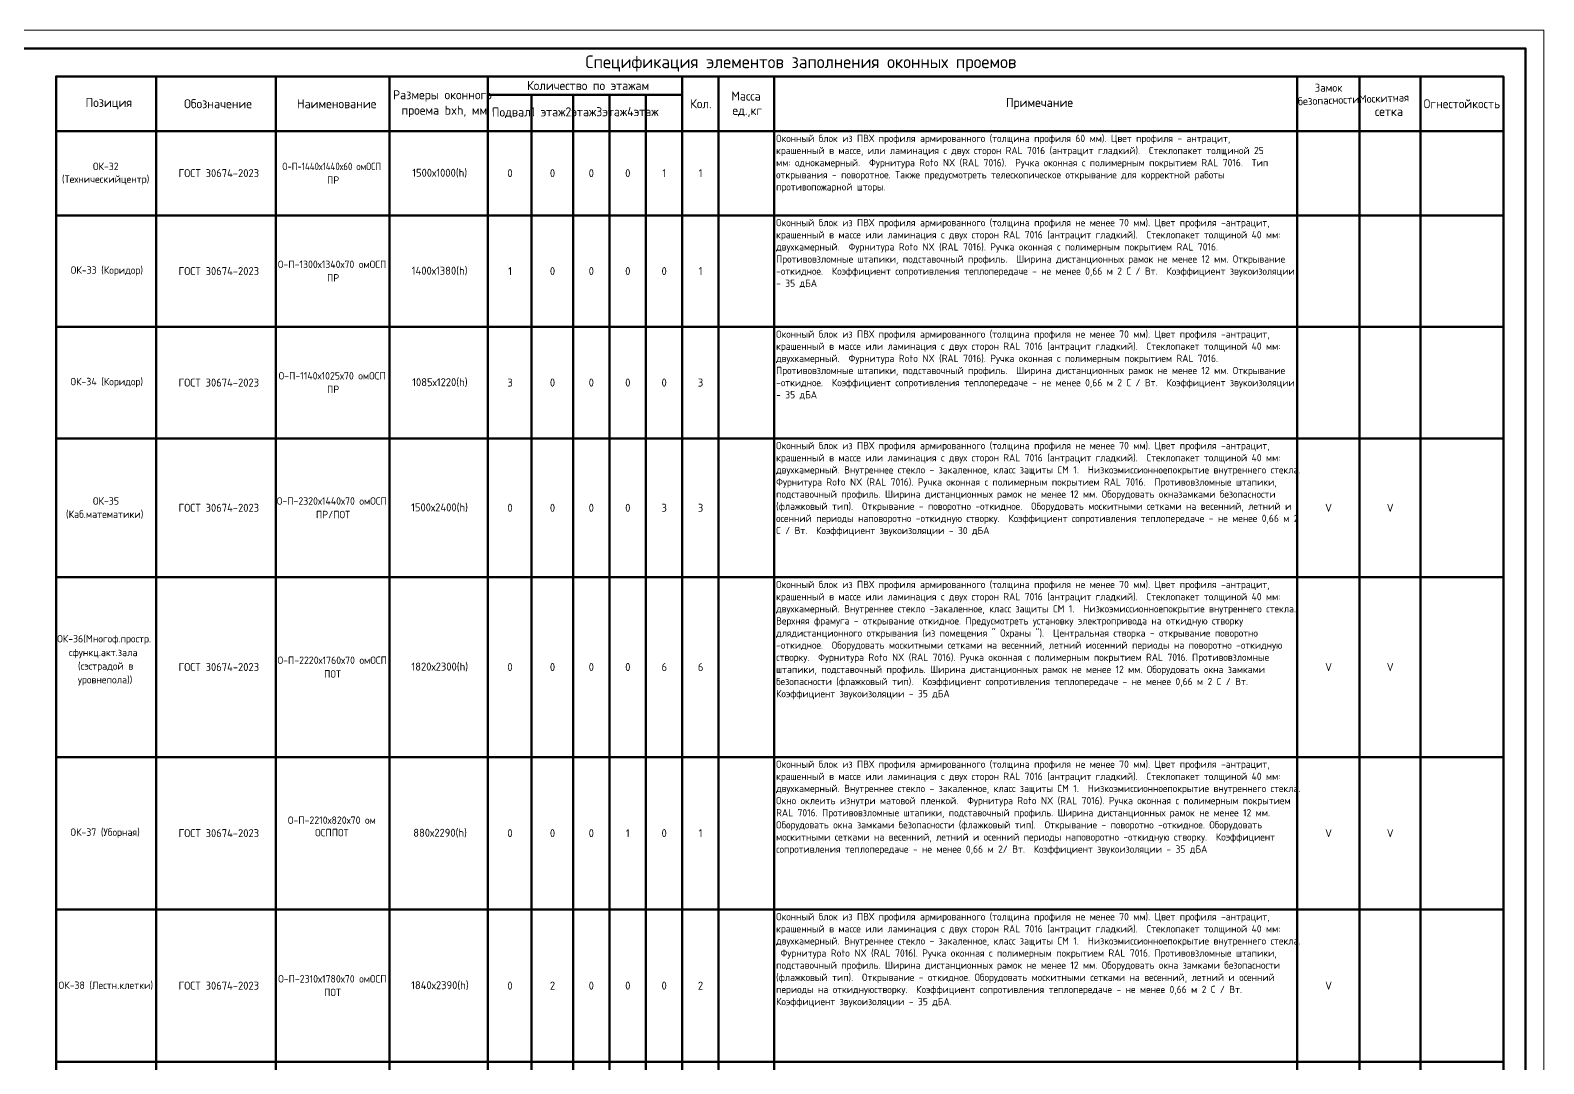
# Model space of a CAD drawing. Header units: millimetres. Extents: x -11345 to 411485, y -9810 to 73012.
# Drawn here: x -6938.7 to -6522.7, y 70363.1 to 70647.2 of the extents above; entities that cross this region are included whole.
import ezdxf

# ---------------------------------------------------------------- set-up
doc = ezdxf.new("R2010")
doc.units = ezdxf.units.MM
for name, color, linetype in [('PDF _Линии', 7, 'Continuous'), ('PDF _Основная надпись', 7, 'Continuous'), ('PDF _Текст', 7, 'Continuous')]:
    doc.layers.add(name, color=color, linetype=linetype)
doc.styles.add('MtXpl_GOST_Common', font='GOST_Common.ttf')
doc.styles.add('PDF GOST Common', font='GOST_Common.ttf')

msp = doc.modelspace()

# ---------------------------------------------------------------- hatches: boundary and pattern name
at = {"layer": 'PDF _Линии', "transparency": 33554559}
for points in [[(-6590.22282, 70634.48518), (-6590.26515, 70634.61218), (-6590.34982, 70634.69684), (-6590.51915, 70634.69684), (-6590.60381, 70634.61218), (-6590.64615, 70634.48518), (-6590.60381, 70634.35818), (-6590.51915, 70634.27351), (-6590.34982, 70634.27351), (-6590.26515, 70634.35818)], [(-6590.22282, 70619.45694), (-6590.26515, 70619.58393), (-6590.34982, 70619.6686), (-6590.51915, 70619.6686), (-6590.60381, 70619.58393), (-6590.64615, 70619.45694), (-6590.60381, 70619.32994), (-6590.51915, 70619.24527), (-6590.34982, 70619.24527), (-6590.26515, 70619.32994)], [(-6590.22282, 70596.30074), (-6590.26515, 70596.42774), (-6590.34982, 70596.51241), (-6590.51915, 70596.51241), (-6590.60381, 70596.42774), (-6590.64615, 70596.30074), (-6590.60381, 70596.17374), (-6590.51915, 70596.08908), (-6590.34982, 70596.08908), (-6590.26515, 70596.17374)], [(-6590.22282, 70565.60926), (-6590.26515, 70565.73626), (-6590.34982, 70565.82093), (-6590.51915, 70565.82093), (-6590.60381, 70565.73626), (-6590.64615, 70565.60926), (-6590.60381, 70565.48226), (-6590.51915, 70565.3976), (-6590.34982, 70565.3976), (-6590.26515, 70565.48226)], [(-6590.22282, 70534.96011), (-6590.26515, 70535.08711), (-6590.34982, 70535.17178), (-6590.51915, 70535.17178), (-6590.60381, 70535.08711), (-6590.64615, 70534.96011), (-6590.60381, 70534.83311), (-6590.51915, 70534.74845), (-6590.34982, 70534.74845), (-6590.26515, 70534.83311)], [(-6590.22282, 70496.81801), (-6590.26515, 70496.94501), (-6590.34982, 70497.02968), (-6590.51915, 70497.02968), (-6590.60381, 70496.94501), (-6590.64615, 70496.81801), (-6590.60381, 70496.69101), (-6590.51915, 70496.60634), (-6590.34982, 70496.60634), (-6590.26515, 70496.69101)], [(-6590.22282, 70447.37298), (-6590.26515, 70447.49997), (-6590.34982, 70447.58464), (-6590.51915, 70447.58464), (-6590.60381, 70447.49997), (-6590.64615, 70447.37298), (-6590.60381, 70447.24598), (-6590.51915, 70447.16131), (-6590.34982, 70447.16131), (-6590.26515, 70447.24598)], [(-6590.22282, 70405.46323), (-6590.26515, 70405.59023), (-6590.34982, 70405.67489), (-6590.51915, 70405.67489), (-6590.60381, 70405.59023), (-6590.64615, 70405.46323), (-6590.60381, 70405.33623), (-6590.51915, 70405.25156), (-6590.34982, 70405.25156), (-6590.26515, 70405.33623)], [(-6590.22282, 70363.55348), (-6590.26515, 70363.68048), (-6590.34982, 70363.76515), (-6590.51915, 70363.76515), (-6590.60381, 70363.68048), (-6590.64615, 70363.55348), (-6590.60381, 70363.42648), (-6590.51915, 70363.34182), (-6590.34982, 70363.34182), (-6590.26515, 70363.42648)]]:
    msp.add_hatch(color=256, dxfattribs=at).paths.add_polyline_path(points)

# ---------------------------------------------------------------- linework, layer by layer
at = {"layer": 'PDF _Линии', "lineweight": 50}
for points in [[(-6931.59675, 70321.64374), (-6931.59675, 70363.55348), (-6931.59675, 70405.46323), (-6931.59675, 70447.37298), (-6931.59675, 70496.81801), (-6931.59675, 70534.96011), (-6931.59675, 70565.60926), (-6931.59675, 70596.30074), (-6931.59675, 70619.45694), (-6931.59675, 70629.44754), (-6931.59675, 70634.48518), (-6904.03792, 70634.48518), (-6871.14512, 70634.48518), (-6839.94564, 70634.48518), (-6812.8948, 70634.48518), (-6800.87221, 70634.48518), (-6789.48461, 70634.48518), (-6779.49401, 70634.48518), (-6769.5034, 70634.48518), (-6759.51279, 70634.48518), (-6749.47985, 70634.48518), (-6734.15528, 70634.48518), (-6590.43448, 70634.48518), (-6573.33192, 70634.48518), (-6556.56802, 70634.48518), (-6533.75049, 70634.48518), (-6533.75049, 70629.44754), (-6533.75049, 70619.45694), (-6533.75049, 70596.30074), (-6533.75049, 70565.60926), (-6533.75049, 70534.96011), (-6533.75049, 70496.81801), (-6533.75049, 70447.37298), (-6533.75049, 70405.46323), (-6533.75049, 70363.55348), (-6533.75049, 70321.64374)], [(-6904.03792, 70634.48518), (-6904.03792, 70629.44754), (-6904.03792, 70619.45694), (-6904.03792, 70596.30074), (-6904.03792, 70565.60926), (-6904.03792, 70534.96011), (-6904.03792, 70496.81801), (-6904.03792, 70447.37298), (-6904.03792, 70405.46323), (-6904.03792, 70363.55348), (-6904.03792, 70321.64374), (-6904.03792, 70279.73399), (-6904.03792, 70241.59189), (-6904.03792, 70210.94274), (-6904.03792, 70180.29359)], [(-6871.14512, 70634.48518), (-6871.14512, 70629.44754), (-6871.14512, 70619.45694), (-6871.14512, 70596.30074), (-6871.14512, 70565.60926), (-6871.14512, 70534.96011), (-6871.14512, 70496.81801), (-6871.14512, 70447.37298), (-6871.14512, 70405.46323), (-6871.14512, 70363.55348), (-6871.14512, 70321.64374), (-6871.14512, 70279.73399), (-6871.14512, 70241.59189), (-6871.14512, 70210.94274), (-6871.14512, 70180.29359)], [(-6839.94564, 70634.48518), (-6839.94564, 70629.44754), (-6839.94564, 70619.45694), (-6839.94564, 70596.30074), (-6839.94564, 70565.60926), (-6839.94564, 70534.96011), (-6839.94564, 70496.81801), (-6839.94564, 70447.37298), (-6839.94564, 70405.46323), (-6839.94564, 70363.55348), (-6839.94564, 70321.64374), (-6839.94564, 70279.73399), (-6839.94564, 70241.59189), (-6839.94564, 70210.94274), (-6839.94564, 70180.29359)], [(-6812.8948, 70634.48518), (-6812.8948, 70629.44754), (-6812.8948, 70619.45694), (-6812.8948, 70596.30074), (-6812.8948, 70565.60926), (-6812.8948, 70534.96011), (-6812.8948, 70496.81801), (-6812.8948, 70447.37298), (-6812.8948, 70405.46323), (-6812.8948, 70363.55348), (-6812.8948, 70321.64374), (-6812.8948, 70279.73399), (-6812.8948, 70241.59189), (-6812.8948, 70210.94274), (-6812.8948, 70180.29359)], [(-6759.51279, 70634.48518), (-6759.51279, 70629.44754), (-6759.51279, 70619.45694), (-6759.51279, 70596.30074), (-6759.51279, 70565.60926), (-6759.51279, 70534.96011), (-6759.51279, 70496.81801), (-6759.51279, 70447.37298), (-6759.51279, 70405.46323), (-6759.51279, 70363.55348), (-6759.51279, 70321.64374), (-6759.51279, 70279.73399), (-6759.51279, 70241.59189), (-6759.51279, 70210.94274), (-6759.51279, 70180.29359)], [(-6749.47985, 70634.48518), (-6749.47985, 70629.44754), (-6749.47985, 70619.45694), (-6749.47985, 70596.30074), (-6749.47985, 70565.60926), (-6749.47985, 70534.96011), (-6749.47985, 70496.81801), (-6749.47985, 70447.37298), (-6749.47985, 70405.46323), (-6749.47985, 70363.55348), (-6749.47985, 70321.64374), (-6749.47985, 70279.73399), (-6749.47985, 70241.59189), (-6749.47985, 70210.94274), (-6749.47985, 70180.29359)], [(-6734.15528, 70634.48518), (-6734.15528, 70629.44754), (-6734.15528, 70619.45694), (-6734.15528, 70596.30074), (-6734.15528, 70565.60926), (-6734.15528, 70534.96011), (-6734.15528, 70496.81801), (-6734.15528, 70447.37298), (-6734.15528, 70405.46323), (-6734.15528, 70363.55348), (-6734.15528, 70321.64374), (-6734.15528, 70279.73399), (-6734.15528, 70241.59189), (-6734.15528, 70210.94274), (-6734.15528, 70180.29359)], [(-6590.43448, 70321.64374), (-6590.43448, 70363.55348), (-6590.43448, 70405.46323), (-6590.43448, 70447.37298), (-6590.43448, 70496.81801), (-6590.43448, 70534.96011), (-6590.43448, 70565.60926), (-6590.43448, 70596.30074), (-6590.43448, 70619.45694), (-6590.43448, 70629.44754), (-6590.43448, 70634.48518), (-6590.43448, 70629.44754), (-6590.43448, 70619.45694), (-6590.43448, 70596.30074), (-6590.43448, 70565.60926), (-6590.43448, 70534.96011), (-6590.43448, 70496.81801), (-6590.43448, 70447.37298), (-6590.43448, 70405.46323), (-6590.43448, 70363.55348), (-6590.43448, 70321.64374)], [(-6573.33192, 70634.48518), (-6573.33192, 70629.44754), (-6573.33192, 70619.45694), (-6573.33192, 70596.30074), (-6573.33192, 70565.60926), (-6573.33192, 70534.96011), (-6573.33192, 70496.81801), (-6573.33192, 70447.37298), (-6573.33192, 70405.46323), (-6573.33192, 70363.55348), (-6573.33192, 70321.64374), (-6573.33192, 70279.73399), (-6573.33192, 70241.59189), (-6573.33192, 70210.94274), (-6573.33192, 70180.29359)], [(-6556.56802, 70634.48518), (-6556.56802, 70629.44754), (-6556.56802, 70619.45694), (-6556.56802, 70596.30074), (-6556.56802, 70565.60926), (-6556.56802, 70534.96011), (-6556.56802, 70496.81801), (-6556.56802, 70447.37298), (-6556.56802, 70405.46323), (-6556.56802, 70363.55348), (-6556.56802, 70321.64374), (-6556.56802, 70279.73399), (-6556.56802, 70241.59189), (-6556.56802, 70210.94274), (-6556.56802, 70180.29359)], [(-6759.51279, 70629.44754), (-6769.5034, 70629.44754), (-6779.49401, 70629.44754), (-6789.48461, 70629.44754), (-6800.87221, 70629.44754), (-6812.8948, 70629.44754)], [(-6800.87221, 70629.44754), (-6800.87221, 70619.45694), (-6800.87221, 70596.30074), (-6800.87221, 70565.60926), (-6800.87221, 70534.96011), (-6800.87221, 70496.81801), (-6800.87221, 70447.37298), (-6800.87221, 70405.46323), (-6800.87221, 70363.55348), (-6800.87221, 70321.64374), (-6800.87221, 70279.73399), (-6800.87221, 70241.59189), (-6800.87221, 70210.94274), (-6800.87221, 70180.29359)], [(-6789.48461, 70629.44754), (-6789.48461, 70619.45694), (-6789.48461, 70596.30074), (-6789.48461, 70565.60926), (-6789.48461, 70534.96011), (-6789.48461, 70496.81801), (-6789.48461, 70447.37298), (-6789.48461, 70405.46323), (-6789.48461, 70363.55348), (-6789.48461, 70321.64374), (-6789.48461, 70279.73399), (-6789.48461, 70241.59189), (-6789.48461, 70210.94274), (-6789.48461, 70180.29359)], [(-6779.49401, 70629.44754), (-6779.49401, 70619.45694), (-6779.49401, 70596.30074), (-6779.49401, 70565.60926), (-6779.49401, 70534.96011), (-6779.49401, 70496.81801), (-6779.49401, 70447.37298), (-6779.49401, 70405.46323), (-6779.49401, 70363.55348), (-6779.49401, 70321.64374), (-6779.49401, 70279.73399), (-6779.49401, 70241.59189), (-6779.49401, 70210.94274), (-6779.49401, 70180.29359)], [(-6769.5034, 70629.44754), (-6769.5034, 70619.45694), (-6769.5034, 70596.30074), (-6769.5034, 70565.60926), (-6769.5034, 70534.96011), (-6769.5034, 70496.81801), (-6769.5034, 70447.37298), (-6769.5034, 70405.46323), (-6769.5034, 70363.55348), (-6769.5034, 70321.64374), (-6769.5034, 70279.73399), (-6769.5034, 70241.59189), (-6769.5034, 70210.94274), (-6769.5034, 70180.29359)], [(-6533.75049, 70619.45694), (-6556.56802, 70619.45694), (-6573.33192, 70619.45694), (-6590.43448, 70619.45694), (-6734.15528, 70619.45694), (-6749.47985, 70619.45694), (-6759.51279, 70619.45694), (-6769.5034, 70619.45694), (-6779.49401, 70619.45694), (-6789.48461, 70619.45694), (-6800.87221, 70619.45694), (-6812.8948, 70619.45694), (-6839.94564, 70619.45694), (-6871.14512, 70619.45694), (-6904.03792, 70619.45694), (-6931.59675, 70619.45694)], [(-6533.75049, 70596.30074), (-6556.56802, 70596.30074), (-6573.33192, 70596.30074), (-6590.43448, 70596.30074), (-6734.15528, 70596.30074), (-6749.47985, 70596.30074), (-6759.51279, 70596.30074), (-6769.5034, 70596.30074), (-6779.49401, 70596.30074), (-6789.48461, 70596.30074), (-6800.87221, 70596.30074), (-6812.8948, 70596.30074), (-6839.94564, 70596.30074), (-6871.14512, 70596.30074), (-6904.03792, 70596.30074), (-6931.59675, 70596.30074)], [(-6533.75049, 70565.60926), (-6556.56802, 70565.60926), (-6573.33192, 70565.60926), (-6590.43448, 70565.60926), (-6734.15528, 70565.60926), (-6749.47985, 70565.60926), (-6759.51279, 70565.60926), (-6769.5034, 70565.60926), (-6779.49401, 70565.60926), (-6789.48461, 70565.60926), (-6800.87221, 70565.60926), (-6812.8948, 70565.60926), (-6839.94564, 70565.60926), (-6871.14512, 70565.60926), (-6904.03792, 70565.60926), (-6931.59675, 70565.60926)], [(-6533.75049, 70534.96011), (-6556.56802, 70534.96011), (-6573.33192, 70534.96011), (-6590.43448, 70534.96011), (-6734.15528, 70534.96011), (-6749.47985, 70534.96011), (-6759.51279, 70534.96011), (-6769.5034, 70534.96011), (-6779.49401, 70534.96011), (-6789.48461, 70534.96011), (-6800.87221, 70534.96011), (-6812.8948, 70534.96011), (-6839.94564, 70534.96011), (-6871.14512, 70534.96011), (-6904.03792, 70534.96011), (-6931.59675, 70534.96011)], [(-6533.75049, 70496.81801), (-6556.56802, 70496.81801), (-6573.33192, 70496.81801), (-6590.43448, 70496.81801), (-6734.15528, 70496.81801), (-6749.47985, 70496.81801), (-6759.51279, 70496.81801), (-6769.5034, 70496.81801), (-6779.49401, 70496.81801), (-6789.48461, 70496.81801), (-6800.87221, 70496.81801), (-6812.8948, 70496.81801), (-6839.94564, 70496.81801), (-6871.14512, 70496.81801), (-6904.03792, 70496.81801), (-6931.59675, 70496.81801)], [(-6533.75049, 70447.37298), (-6556.56802, 70447.37298), (-6573.33192, 70447.37298), (-6590.43448, 70447.37298), (-6734.15528, 70447.37298), (-6749.47985, 70447.37298), (-6759.51279, 70447.37298), (-6769.5034, 70447.37298), (-6779.49401, 70447.37298), (-6789.48461, 70447.37298), (-6800.87221, 70447.37298), (-6812.8948, 70447.37298), (-6839.94564, 70447.37298), (-6871.14512, 70447.37298), (-6904.03792, 70447.37298), (-6931.59675, 70447.37298)], [(-6533.75049, 70405.46323), (-6556.56802, 70405.46323), (-6573.33192, 70405.46323), (-6590.43448, 70405.46323), (-6734.15528, 70405.46323), (-6749.47985, 70405.46323), (-6759.51279, 70405.46323), (-6769.5034, 70405.46323), (-6779.49401, 70405.46323), (-6789.48461, 70405.46323), (-6800.87221, 70405.46323), (-6812.8948, 70405.46323), (-6839.94564, 70405.46323), (-6871.14512, 70405.46323), (-6904.03792, 70405.46323), (-6931.59675, 70405.46323)], [(-6533.75049, 70363.55348), (-6556.56802, 70363.55348), (-6573.33192, 70363.55348), (-6590.43448, 70363.55348), (-6734.15528, 70363.55348), (-6749.47985, 70363.55348), (-6759.51279, 70363.55348), (-6769.5034, 70363.55348), (-6779.49401, 70363.55348), (-6789.48461, 70363.55348), (-6800.87221, 70363.55348), (-6812.8948, 70363.55348), (-6839.94564, 70363.55348), (-6871.14512, 70363.55348), (-6904.03792, 70363.55348), (-6931.59675, 70363.55348)]]:
    msp.add_lwpolyline(points, dxfattribs=at)
at = {"layer": 'PDF _Основная надпись', "lineweight": 20}
msp.add_lwpolyline([(-7363.60581, 70053.25202), (-6522.65922, 70053.25202), (-6522.65922, 70647.1851), (-7363.60581, 70647.1851)], close=True, dxfattribs=at)
at = {"layer": 'PDF _Основная надпись', "lineweight": 50}
msp.add_lwpolyline([(-6527.65453, 70058.24733), (-6527.65453, 70642.1898), (-7343.62459, 70642.1898), (-7343.62459, 70058.24733)], close=True, dxfattribs=at)

# ---------------------------------------------------------------- texts
at = {"layer": 'PDF _Текст', "style": 'PDF GOST Common'}
for s, insert, char_height, attachment_point in [('Спецификация элементов заполнения оконных проемов', (-6786.07449, 70638.04008), 3.4999948, 4), ('Размеры оконного', (-6838.99299, 70629.10853), 2.4999974, 4), ('Количество по этажам', (-6802.11938, 70631.98727), 2.4999974, 4), ('Масса', (-6745.98343, 70629.10853), 2.499997, 4), ('Замок', (-6585.5769, 70631.39915), 2.199992, 4), ('Позиция', (-6923.49322, 70626.99179), 2.499997, 4), ('Обозначение', (-6896.39897, 70626.99179), 2.4999974, 4), ('Наименование', (-6865.40991, 70626.99179), 2.4999974, 4), ('проема bxh, мм', (-6836.66455, 70624.87505), 2.4999974, 4), ('Кол.', (-6757.2868, 70626.99179), 2.499997, 4), ('ед.,кг', (-6745.68706, 70624.87505), 2.499997, 4), ('Примечание', (-6670.50046, 70626.99179), 2.499997, 4), ('сетка', (-6569.06631, 70624.87505), 2.499997, 4), ('Огнестойкость', (-6555.68854, 70626.99179), 2.4999974, 4), ('ОК-32', (-6921.46115, 70609.76604), 2.05, 4), ('ГОСТ 30674-2023', (-6897.92301, 70607.90334), 2.199992, 4), ('{\\W0.9;О-П-1440х1440х60 омОСП}', (-6855.81175, 70609.76604), 2.05, 5), ('1500х1000(h)', (-6833.70114, 70607.90334), 2.199992, 4), ('0', (-6807.53823, 70607.90334), 2.19999, 4), ('0', (-6795.85382, 70607.90334), 2.19999, 4), ('0', (-6785.18546, 70607.90334), 2.19999, 4), ('0', (-6775.15209, 70607.90334), 2.19999, 4), ('1', (-6764.94943, 70607.90334), 2.19999, 4), ('1', (-6754.95839, 70607.90334), 2.19999, 4), ('(Техническийцентр)', (-6929.97048, 70605.99827), 2.05, 4), ('ПР', (-6857.11228, 70605.99827), 2.05, 4), ('О-П-1300х1340х70 омОСП', (-6870.61705, 70582.84113), 2.05, 4), ('ОК-33 (Коридор)', (-6927.55737, 70580.97839), 2.05, 4), ('ГОСТ 30674-2023', (-6897.92301, 70580.97839), 2.199992, 4), ('ПР', (-6857.11228, 70579.11564), 2.05, 4), ('1400х1380(h)', (-6833.82814, 70580.97839), 2.199992, 4), ('1', (-6807.32656, 70580.97839), 2.19999, 4), ('0', (-6795.85382, 70580.97839), 2.19999, 4), ('0', (-6785.18546, 70580.97839), 2.19999, 4), ('0', (-6775.15209, 70580.97839), 2.19999, 4), ('0', (-6765.16109, 70580.97839), 2.19999, 4), ('1', (-6754.95839, 70580.97839), 2.19999, 4), ('ОК-34 (Коридор)', (-6927.64203, 70550.32799), 2.05, 4), ('ГОСТ 30674-2023', (-6897.92301, 70550.32799), 2.199992, 4), ('О-П-1140х1025х70 омОСП', (-6870.40539, 70552.19073), 2.05, 4), ('1085х1220(h)', (-6833.70114, 70550.32799), 2.199992, 4), ('3', (-6807.53823, 70550.32799), 2.19999, 4), ('0', (-6795.85382, 70550.32799), 2.19999, 4), ('0', (-6785.18546, 70550.32799), 2.19999, 4), ('0', (-6775.15209, 70550.32799), 2.19999, 4), ('0', (-6765.16109, 70550.32799), 2.19999, 4), ('3', (-6755.17006, 70550.32799), 2.19999, 4), ('ПР', (-6857.11228, 70548.46529), 2.05, 4), ('ОК-35', (-6921.46115, 70517.77256), 2.05, 4), ('ГОСТ 30674-2023', (-6897.92301, 70515.90982), 2.199992, 4), ('О-П-2320х1440х70 омОСП', (-6870.91343, 70517.77256), 2.05, 4), ('1500х2400(h)', (-6833.99748, 70515.90982), 2.199992, 4), ('0', (-6807.53823, 70515.90982), 2.19999, 4), ('0', (-6795.85382, 70515.90982), 2.19999, 4), ('0', (-6785.18546, 70515.90982), 2.19999, 4), ('0', (-6775.15209, 70515.90982), 2.19999, 4), ('3', (-6765.16109, 70515.90982), 2.19999, 4), ('3', (-6755.17006, 70515.90982), 2.19999, 4), ('V', (-6582.74046, 70515.90982), 2.19999, 4), ('V', (-6565.80654, 70515.90982), 2.19999, 4), ('(Каб.математики)', (-6928.86974, 70514.04708), 2.05, 4), ('ПР/ПОТ', (-6860.16039, 70514.04708), 2.05, 4), ('ОК-36(Многоф.простр.', (-6931.28285, 70479.62886), 2.05, 4), ('сфункц.акт.зала', (-6928.06541, 70475.86109), 2.05, 4), ('(сэстрадой в', (-6925.56763, 70472.13561), 2.05, 4), ('ГОСТ 30674-2023', (-6897.92301, 70472.13561), 2.199992, 4), ('О-П-2220х1760х70 омОСП', (-6870.70176, 70473.99835), 2.05, 4), ('ПОТ', (-6857.91661, 70470.23058), 2.05, 4), ('1820х2300(h)', (-6833.91281, 70472.13561), 2.199992, 4), ('0', (-6807.53823, 70472.13561), 2.19999, 4), ('0', (-6795.85382, 70472.13561), 2.19999, 4), ('0', (-6785.18546, 70472.13561), 2.19999, 4), ('0', (-6775.15209, 70472.13561), 2.19999, 4), ('6', (-6765.16109, 70472.13561), 2.19999, 4), ('6', (-6755.17006, 70472.13561), 2.19999, 4), ('V', (-6582.74046, 70472.13561), 2.19999, 4), ('V', (-6565.80654, 70472.13561), 2.19999, 4), ('уровнепола))', (-6925.60996, 70468.36783), 2.05, 4), ('ОК-37 (Уборная)', (-6927.64203, 70426.45637), 2.05, 4), ('ГОСТ 30674-2023', (-6897.92301, 70426.45637), 2.199992, 4), ('880х2290(h)', (-6833.40477, 70426.45637), 2.199992, 4), ('0', (-6807.53823, 70426.45637), 2.19999, 4), ('0', (-6795.85382, 70426.45637), 2.19999, 4), ('0', (-6785.18546, 70426.45637), 2.19999, 4), ('1', (-6774.98275, 70426.45637), 2.19999, 4), ('0', (-6765.16109, 70426.45637), 2.19999, 4), ('1', (-6754.95839, 70426.45637), 2.19999, 4), ('V', (-6582.74046, 70426.45637), 2.19999, 4), ('V', (-6565.80654, 70426.45637), 2.19999, 4), ('ОК-38 (Лестн.клетки)', (-6930.90181, 70384.5449), 2.05, 4), ('ГОСТ 30674-2023', (-6897.92301, 70384.5449), 2.199992, 4), ('О-П-2310х1780х70 омОСП', (-6870.53239, 70386.40764), 2.05, 4), ('ПОТ', (-6857.91661, 70382.68219), 2.05, 4), ('1840х2390(h)', (-6833.99748, 70384.5449), 2.199992, 4), ('0', (-6807.53823, 70384.5449), 2.19999, 4), ('2', (-6795.85382, 70384.5449), 2.19999, 4), ('0', (-6785.18546, 70384.5449), 2.19999, 4), ('0', (-6775.15209, 70384.5449), 2.19999, 4), ('0', (-6765.16109, 70384.5449), 2.19999, 4), ('2', (-6755.17006, 70384.5449), 2.19999, 4), ('V', (-6582.74046, 70384.5449), 2.19999, 4)]:
    msp.add_mtext(s, dxfattribs=dict(at, insert=insert, char_height=char_height, attachment_point=attachment_point))
at = {"layer": 'PDF _Текст', "attachment_point": 4, "style": 'PDF GOST Common'}
for s, insert, char_height, rotation in [('безопасностиМоскитная', (-6590.23371, 70627.63133), 2.199992, 2.1295259), ('Подвал1 этаж2этаж3этаж4этаж', (-6811.81404, 70624.49401), 2.4999974, 0.1867331)]:
    msp.add_mtext(s, dxfattribs=dict(at, insert=insert, char_height=char_height, rotation=rotation))
at = {"layer": 'PDF _Текст'}
for s, insert, char_height, width, attachment_point, style in [('Оконный блок из ПВХ профиля армированного (толщина профиля 60 мм). Цвет профиля - антрацит, крашенный в массе, или ламинация с двух сторон RAL 7016 (антрацит гладкий).  Стеклопакет толщиной 25 мм: однокамерный.  Фурнитура Roto NX (RAL 7016).  Ручка оконная с полимерным покрытием RAL 7016.  Тип открывания - поворотное. Также предусмотреть телескопическое открывание для корректной работы противопожарной шторы.', (-6733.66399, 70618.4593), 2, 136.8688182, 1, 'MtXpl_GOST_Common'), ('Оконный блок из ПВХ профиля армированного (толщина профиля не менее 70 мм). Цвет профиля -антрацит, крашенный в массе или ламинация с двух сторон RAL 7016 (антрацит гладкий).  Стеклопакет толщиной 40 мм: двухкамерный.  Фурнитура Roto NX (RAL 7016). Ручка оконная с полимерным покрытием RAL 7016.  Противовзломные штапики, подставочный профиль.  Ширина дистанционных рамок не менее 12 мм. Открывание -откидное.  Коэффициент сопротивления теплопередаче - не менее 0,66 м 2 С / Вт.  Коэффициент звукоизоляции - 35 дБА', (-6733.66399, 70595.3022), 2, 144.2662273, 1, 'MtXpl_GOST_Common'), ('Оконный блок из ПВХ профиля армированного (толщина профиля не менее 70 мм). Цвет профиля -антрацит, крашенный в массе или ламинация с двух сторон RAL 7016 (антрацит гладкий).  Стеклопакет толщиной 40 мм: двухкамерный.  Фурнитура Roto NX (RAL 7016). Ручка оконная с полимерным покрытием RAL 7016.  Противовзломные штапики, подставочный профиль.  Ширина дистанционных рамок не менее 12 мм. Открывание -откидное.  Коэффициент сопротивления теплопередаче - не менее 0,66 м 2 С / Вт.  Коэффициент звукоизоляции - 35 дБА', (-6733.66399, 70564.6518), 2, 144.2662273, 1, 'MtXpl_GOST_Common'), ('Оконный блок из ПВХ профиля армированного (толщина профиля не менее 70 мм). Цвет профиля -антрацит, крашенный в массе или ламинация с двух сторон RAL 7016 (антрацит гладкий).  Стеклопакет толщиной 40 мм: двухкамерный. Внутреннее стекло - закаленное, класс защиты СМ 1.  Низкоэмиссионноепокрытие внутреннего стекла. Фурнитура Roto NX (RAL 7016). Ручка оконная с полимерным покрытием RAL 7016.  Противовзломные штапики, подставочный профиль. Ширина дистанционных рамок не менее 12 мм. Оборудовать окназамками безопасности (флажковый тип).  Открывание - поворотно -откидное.  Оборудовать москитными сетками на весенний, летний и осенний периоды наповоротно -откидную створку.  Коэффициент сопротивления теплопередаче - не менее 0,66 м 2 С / Вт.  Коэффициент звукоизоляции - 30 дБА', (-6733.66399, 70534.00141), 2, 144.6225455, 1, 'MtXpl_GOST_Common'), ('Оконный блок из ПВХ профиля армированного (толщина профиля не менее 70 мм). Цвет профиля -антрацит, крашенный в массе или ламинация с двух сторон RAL 7016 (антрацит гладкий).  Стеклопакет толщиной 40 мм: двухкамерный. Внутреннее стекло -закаленное, класс защиты СМ 1.  Низкоэмиссионноепокрытие внутреннего стекла.  Верхняя фрамуга - открывание откидное. Предусмотреть установку электропривода на откидную створку длядистанционного открывания (из помещения " Охраны ").  Центральная створка - открывание поворотно -откидное.  Оборудовать москитными сетками на весенний, летний иосенний периоды на поворотно -откидную створку.  Фурнитура Roto NX (RAL 7016). Ручка оконная с полимерным покрытием RAL 7016. Противовзломные штапики, подставочный профиль. Ширина дистанционных рамок не менее 12 мм. Оборудовать окна замками безопасности (флажковый тип).  Коэффициент сопротивления теплопередаче - не менее 0,66 м 2 С / Вт.  Коэффициент звукоизоляции - 35 дБА', (-6733.66399, 70495.81542), 2, 144.6986818, 1, 'MtXpl_GOST_Common'), ('Оконный блок из ПВХ профиля армированного (толщина профиля не менее 70 мм). Цвет профиля -антрацит, крашенный в массе или ламинация с двух сторон RAL 7016 (антрацит гладкий).  Стеклопакет толщиной 40 мм: двухкамерный. Внутреннее стекло - закаленное, класс защиты СМ 1.  Низкоэмиссионноепокрытие внутреннего стекла. Окно оклеить изнутри матовой пленкой.  Фурнитура Roto NX (RAL 7016). Ручка оконная с полимерным покрытием RAL 7016. Противовзломные штапики, подставочный профиль. Ширина дистанционных рамок не менее 12 мм. Оборудовать окна замками безопасности (флажковый тип).  Открывание - поворотно -откидное. Оборудовать москитными сетками на весенний, летний и осенний периоды наповоротно -откидную створку.  Коэффициент сопротивления теплопередаче - не менее 0,66 м 2/ Вт.  Коэффициент звукоизоляции - 35 дБА', (-6733.66399, 70446.41069), 2, 144.1200455, 1, 'MtXpl_GOST_Common'), ('\\pxqc;О-П-2210х820х70 ом ОСППОТ', (-6871.14512, 70428.31911), 2.05, 30.7285609, 4, 'PDF GOST Common'), ('Оконный блок из ПВХ профиля армированного (толщина профиля не менее 70 мм). Цвет профиля -антрацит, крашенный в массе или ламинация с двух сторон RAL 7016 (антрацит гладкий).  Стеклопакет толщиной 40 мм: двухкамерный. Внутреннее стекло - закаленное, класс защиты СМ 1.  Низкоэмиссионноепокрытие внутреннего стекла.  Фурнитура Roto NX (RAL 7016). Ручка оконная с полимерным покрытием RAL 7016. Противовзломные штапики, подставочный профиль. Ширина дистанционных рамок не менее 12 мм. Оборудовать окна замками безопасности (флажковый тип).  Открывание - откидное. Оборудовать москитными сетками на весенний, летний и осенний периоды на откиднуюстворку.  Коэффициент сопротивления теплопередаче - не менее 0,66 м 2 С / Вт.  Коэффициент звукоизоляции - 35 дБА.', (-6733.66399, 70404.49922), 2, 144.1200455, 1, 'MtXpl_GOST_Common')]:
    msp.add_mtext(s, dxfattribs=dict(at, insert=insert, char_height=char_height, width=width, attachment_point=attachment_point, style=style))

doc.saveas('drawing.dxf')
